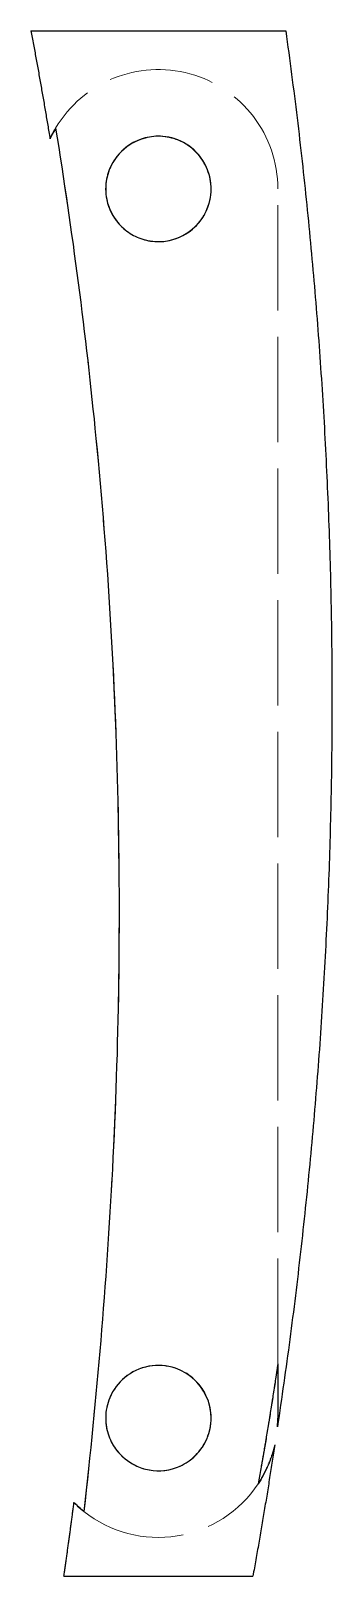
# Model space of a CAD drawing. Header units: millimetres. Extents: x -15 to 20, y -158 to 18.
import ezdxf

# ---------------------------------------------------------------- set-up
doc = ezdxf.new("R2010")
doc.units = ezdxf.units.MM
doc.linetypes.add('ACAD_ISO02W100', pattern=[15, 12, -3])
doc.layers.add('HIDDEN', color=7, linetype='ACAD_ISO02W100', lineweight=13)
doc.layers.add('VISIBLE', color=7, linetype='Continuous', lineweight=25)

msp = doc.modelspace()

# ---------------------------------------------------------------- linework, layer by layer
at = {"layer": 'HIDDEN'}
msp.add_line((13.6, -133.83), (13.6, 0), dxfattribs=at)
msp.add_line((13.6, -133.83), (13.6, 0), dxfattribs=at)
for centre in [(0, 0), (0, 0), (0, -140), (0, -140)]:
    msp.add_circle(centre, 6, dxfattribs=at)
for centre, start, end in [((0, 0), 0, 149.3754), ((0, 0), 0, 149.3754), ((0, -140), 231.4289, 326.6565), ((0, -140), 231.4289, 326.6565)]:
    msp.add_arc(centre, 13.6, start, end, dxfattribs=at)
for points, knots in [([(14.51, 18), (14.51, 18), (14.14, 18), (13.41, 18), (12.68, 18), (11.61, 18), (10.26, 18), (8.92, 18), (7.31, 18), (5.55, 18), (3.8, 18), (1.9, 18), (0, 18), (-1.9, 18), (-3.8, 18), (-5.55, 18), (-7.31, 18), (-8.92, 18), (-10.26, 18), (-11.61, 18), (-12.68, 18), (-13.41, 18), (-14.14, 18), (-14.51, 18), (-14.51, 18)], [0, 0, 0, 0, 0.0625, 0.0625, 0.0625, 0.125, 0.125, 0.125, 0.1875, 0.1875, 0.1875, 0.25, 0.25, 0.25, 0.3125, 0.3125, 0.3125, 0.375, 0.375, 0.375, 0.4375, 0.4375, 0.4375, 0.5, 0.5, 0.5, 0.5]), ([(-11.7, 6.93), (-9.81, -4.8), (-8.27, -16.59), (-7.11, -28.41), (-5.76, -42.15), (-4.93, -55.94), (-4.62, -69.74), (-4.3, -83.71), (-4.52, -97.69), (-5.24, -111.64), (-5.91, -124.67), (-7.04, -137.67), (-8.48, -150.63)], [0, 0, 0, 0, 0.225417, 0.225417, 0.225417, 0.48736, 0.48736, 0.48736, 0.752493, 0.752493, 0.752493, 1, 1, 1, 1]), ([(5.99, -139.64), (5.91, -138.3), (5.38, -137.02), (4.49, -136.02), (4.12, -135.6), (3.69, -135.24), (3.22, -134.94), (2.41, -134.42), (1.47, -134.11), (0.55, -134.03), (-0.39, -133.94), (-1.29, -134.08), (-2.09, -134.37), (-2.73, -134.61), (-3.31, -134.96), (-3.82, -135.38), (-4.35, -135.81), (-4.81, -136.34), (-5.17, -136.96), (-5.52, -137.55), (-5.79, -138.24), (-5.91, -138.99), (-6.04, -139.71), (-6.02, -140.48), (-5.89, -141.17), (-5.7, -142.12), (-5.3, -142.95), (-4.75, -143.67), (-4.39, -144.13), (-3.97, -144.54), (-3.48, -144.89), (-2.77, -145.39), (-1.93, -145.76), (-1.01, -145.91), (0.13, -146.11), (1.36, -145.97), (2.44, -145.48), (3.12, -145.18), (3.75, -144.75), (4.27, -144.22), (4.82, -143.66), (5.25, -143), (5.55, -142.28), (5.85, -141.56), (6, -140.78), (6, -140)], [0, 0, 0, 0, 0.103613, 0.103613, 0.103613, 0.146374, 0.146374, 0.146374, 0.219718, 0.219718, 0.219718, 0.294027, 0.294027, 0.294027, 0.354156, 0.354156, 0.354156, 0.416334, 0.416334, 0.416334, 0.474895, 0.474895, 0.474895, 0.531389, 0.531389, 0.531389, 0.609098, 0.609098, 0.609098, 0.659548, 0.659548, 0.659548, 0.73292, 0.73292, 0.73292, 0.82375, 0.82375, 0.82375, 0.880676, 0.880676, 0.880676, 0.940338, 0.940338, 0.940338, 1, 1, 1, 1]), ([(13.6, -133.83), (13.6, -134.13), (13.6, -134.5), (13.6, -134.85), (13.6, -135.21), (13.6, -135.55), (13.6, -135.91), (13.6, -136.58), (13.6, -137.25), (13.6, -137.91), (13.6, -138.36), (13.6, -138.74), (13.6, -139.08), (13.6, -139.45), (13.6, -139.76), (13.6, -140)], [0, 0, 0, 0, 0.152977, 0.152977, 0.152977, 0.305955, 0.305955, 0.305955, 0.593165, 0.593165, 0.593165, 0.786329, 0.786329, 0.786329, 1, 1, 1, 1]), ([(13.09, -143.68), (13.14, -143.5), (13.19, -143.34), (13.21, -143.22), (13.24, -143.12), (13.25, -143.05), (13.25, -143.05)], [0, 0, 0, 0, 0.555156, 0.555156, 0.555156, 1, 1, 1, 1]), ([(10.76, -158), (10.76, -158), (10.48, -158), (9.94, -158), (9.4, -158), (8.61, -158), (7.61, -158), (5.62, -158), (2.82, -158), (0, -158), (-2.82, -158), (-5.62, -158), (-7.61, -158), (-8.61, -158), (-9.4, -158), (-9.94, -158), (-10.48, -158), (-10.76, -158), (-10.76, -158)], [0, 0, 0, 0, 0.0625, 0.0625, 0.0625, 0.125, 0.125, 0.125, 0.25, 0.25, 0.25, 0.375, 0.375, 0.375, 0.4375, 0.4375, 0.4375, 0.5, 0.5, 0.5, 0.5])]:
    msp.add_open_spline(points, degree=3, knots=knots, dxfattribs=at)
for points, degree in [([(-11.79, 6.78), (-11.75, 6.85), (-11.7, 6.93)], 2), ([(5.88, 1.17), (5.73, 1.95), (5.38, 2.67)], 2), ([(5.89, 1.17), (5.88, 1.17)], 1), ([(5.88, 1.17), (5.88, 1.17)], 1), ([(5.89, 1.16), (5.89, 1.17)], 1), ([(5.89, 1.15), (5.89, 1.16)], 1), ([(5.89, 1.16), (5.89, 1.16)], 1), ([(5.89, 1.16), (5.89, 1.16)], 1), ([(5.89, 1.14), (5.89, 1.15)], 1), ([(5.89, 1.15), (5.89, 1.15)], 1), ([(5.89, 1.13), (5.89, 1.14)], 1), ([(5.89, 1.14), (5.89, 1.14)], 1), ([(5.89, 1.14), (5.89, 1.14)], 1), ([(5.89, 1.12), (5.89, 1.13)], 1), ([(5.89, 1.13), (5.89, 1.13)], 1), ([(5.89, 1.13), (5.89, 1.13)], 1), ([(5.9, 1.12), (5.89, 1.12)], 1), ([(5.89, 1.12), (5.89, 1.12)], 1), ([(5.9, 1.11), (5.9, 1.12)], 1), ([(5.9, 1.1), (5.9, 1.11)], 1), ([(5.9, 1.11), (5.9, 1.11)], 1), ([(5.9, 1.11), (5.9, 1.11)], 1), ([(5.9, 1.09), (5.9, 1.1)], 1), ([(5.9, 1.1), (5.9, 1.1)], 1), ([(5.9, 1.08), (5.9, 1.09)], 1), ([(5.9, 1.09), (5.9, 1.09)], 1), ([(5.9, 1.09), (5.9, 1.09)], 1), ([(5.9, 1.07), (5.9, 1.08)], 1), ([(5.9, 1.08), (5.9, 1.08)], 1), ([(5.9, 1.08), (5.9, 1.08)], 1), ([(5.91, 1.06), (5.9, 1.07)], 1), ([(5.9, 1.07), (5.9, 1.07)], 1), ([(5.9, 1.07), (5.9, 1.07)], 1), ([(5.98, 0.46), (5.96, 0.76), (5.91, 1.06)], 2), ([(5.91, 1.06), (5.91, 1.06)], 1), ([(5.98, 0.45), (5.98, 0.46)], 1), ([(5.98, 0.46), (5.98, 0.46)], 1), ([(5.98, 0.46), (5.98, 0.46)], 1), ([(5.98, 0.44), (5.98, 0.45)], 1), ([(5.98, 0.45), (5.98, 0.45)], 1), ([(5.98, 0.45), (5.98, 0.45)], 1), ([(5.98, 0.44), (5.98, 0.44)], 1), ([(5.98, 0.44), (5.98, 0.44)], 1), ([(6, 0), (6, 0.21), (5.98, 0.43)], 2), ([(5.98, 0.43), (5.98, 0.43)], 1), ([(5.7, -1.86), (5.78, -1.62), (5.84, -1.36)], 2), ([(5.87, -1.23), (6, -0.62), (6, 0)], 2), ([(4.78, -3.63), (4.89, -3.49), (4.99, -3.33)], 2), ([(5.21, -2.97), (5.3, -2.81), (5.39, -2.64)], 2), ([(5.4, -2.61), (5.51, -2.39), (5.6, -2.17)], 2), ([(5.61, -2.14), (5.68, -1.93)], 1), ([(13.6, -133.83), (12.59, -140.67), (11.36, -147.48)], 2), ([(5.99, -139.65), (5.99, -139.64)], 1), ([(5.99, -139.64), (5.99, -139.64)], 1), ([(5.99, -139.66), (5.99, -139.65)], 1), ([(5.99, -139.65), (5.99, -139.65)], 1), ([(5.99, -139.65), (5.99, -139.65)], 1), ([(5.99, -139.65), (5.99, -139.65)], 1), ([(5.99, -139.67), (5.99, -139.66)], 1), ([(5.99, -139.66), (5.99, -139.66)], 1), ([(5.99, -139.66), (5.99, -139.66)], 1), ([(5.99, -139.66), (5.99, -139.66)], 1), ([(5.99, -139.68), (5.99, -139.67)], 1), ([(5.99, -139.67), (5.99, -139.67)], 1), ([(5.99, -139.67), (5.99, -139.67)], 1), ([(5.99, -139.67), (5.99, -139.67)], 1), ([(5.99, -139.69), (5.99, -139.68)], 1), ([(5.99, -139.68), (5.99, -139.68)], 1), ([(5.99, -139.68), (5.99, -139.68)], 1), ([(5.99, -139.68), (5.99, -139.68)], 1), ([(5.99, -139.7), (5.99, -139.69)], 1), ([(5.99, -139.69), (5.99, -139.69)], 1), ([(5.99, -139.69), (5.99, -139.69)], 1), ([(5.99, -139.71), (5.99, -139.7)], 1), ([(5.99, -139.7), (5.99, -139.7)], 1), ([(5.99, -139.7), (5.99, -139.7)], 1), ([(5.99, -139.7), (5.99, -139.7)], 1), ([(5.99, -139.72), (5.99, -139.71)], 1), ([(5.99, -139.71), (5.99, -139.71)], 1), ([(5.99, -139.71), (5.99, -139.71)], 1), ([(5.99, -139.71), (5.99, -139.71)], 1), ([(5.99, -139.73), (5.99, -139.72)], 1), ([(5.99, -139.72), (5.99, -139.72)], 1), ([(5.99, -139.72), (5.99, -139.72)], 1), ([(5.99, -139.72), (5.99, -139.72)], 1), ([(5.99, -139.73), (5.99, -139.73)], 1), ([(6, -139.85), (6, -139.77)], 1), ([(13.58, -140.72), (13.57, -140.87), (13.56, -141.01), (13.56, -141.01)], 3), ([(13.6, -140), (13.6, -140.3), (13.59, -140.57)], 2), ([(12.89, -144.34), (12.92, -144.25)], 1), ([(12.92, -144.24), (12.97, -144.09), (13.01, -143.95)], 2), ([(13.03, -143.91), (13.05, -143.83)], 1), ([(13.05, -143.82), (13.09, -143.69)], 1), ([(12.38, -145.62), (12.39, -145.62)], 1), ([(12.42, -145.54), (12.49, -145.39), (12.55, -145.24)], 2), ([(12.55, -145.23), (12.59, -145.14)], 1), ([(12.66, -144.98), (12.76, -144.7)], 1), ([(12.83, -144.52), (12.89, -144.35)], 1), ([(-9.61, -149.63), (-9.61, -149.63), (-9.52, -149.72), (-9.34, -149.89)], 3), ([(-8.61, -150.53), (-8.55, -150.58), (-8.48, -150.63)], 2)]:
    msp.add_open_spline(points, degree=degree, dxfattribs=at)
at = {"layer": 'VISIBLE'}
for points, knots in [([(-14.51, 18), (-14.51, 18), (-14.14, 18), (-13.41, 18), (-12.68, 18), (-11.61, 18), (-10.26, 18), (-8.92, 18), (-7.31, 18), (-5.55, 18), (-3.8, 18), (-1.9, 18), (0, 18), (1.9, 18), (3.8, 18), (5.55, 18), (7.31, 18), (8.92, 18), (10.26, 18), (11.61, 18), (12.68, 18), (13.41, 18), (14.14, 18), (14.51, 18), (14.51, 18)], [0, 0, 0, 0, 0.125, 0.125, 0.125, 0.25, 0.25, 0.25, 0.375, 0.375, 0.375, 0.5, 0.5, 0.5, 0.625, 0.625, 0.625, 0.75, 0.75, 0.75, 0.875, 0.875, 0.875, 1, 1, 1, 1]), ([(-11.7, 6.93), (-9.81, -4.8), (-8.27, -16.59), (-7.11, -28.41), (-5.76, -42.15), (-4.93, -55.94), (-4.62, -69.74), (-4.3, -83.71), (-4.52, -97.69), (-5.24, -111.64), (-5.91, -124.67), (-7.04, -137.67), (-8.48, -150.63)], [0, 0, 0, 0, 0.225417, 0.225417, 0.225417, 0.48736, 0.48736, 0.48736, 0.752493, 0.752493, 0.752493, 1, 1, 1, 1]), ([(5.38, 2.67), (4.89, 3.66), (4.12, 4.5), (3.18, 5.09), (2.37, 5.6), (1.43, 5.91), (0.48, 5.98), (-0.87, 6.09), (-2.21, 5.73), (-3.27, 5.03), (-4.17, 4.44), (-4.89, 3.63), (-5.37, 2.67), (-5.69, 2.03), (-5.91, 1.3), (-5.98, 0.55), (-6.05, -0.21), (-5.97, -0.99), (-5.75, -1.72), (-5.54, -2.41), (-5.22, -3.03), (-4.82, -3.57), (-4.42, -4.11), (-3.94, -4.57), (-3.4, -4.94), (-2.91, -5.28), (-2.37, -5.54), (-1.79, -5.73), (-1.21, -5.91), (-0.58, -6.01), (0.06, -6), (0.71, -5.99), (1.37, -5.88), (2, -5.66), (3.09, -5.27), (4.08, -4.55), (4.78, -3.63)], [0, 0, 0, 0, 0.103564, 0.103564, 0.103564, 0.193696, 0.193696, 0.193696, 0.320396, 0.320396, 0.320396, 0.427549, 0.427549, 0.427549, 0.499314, 0.499314, 0.499314, 0.571079, 0.571079, 0.571079, 0.638345, 0.638345, 0.638345, 0.70561, 0.70561, 0.70561, 0.766491, 0.766491, 0.766491, 0.82836, 0.82836, 0.82836, 0.8911, 0.8911, 0.8911, 1, 1, 1, 1]), ([(6, 0), (6, -0.88), (5.8, -1.75), (5.43, -2.55), (5.06, -3.34), (4.52, -4.05), (3.84, -4.61), (2.93, -5.37), (1.77, -5.85), (0.61, -5.97), (-0.22, -6.05), (-1.04, -5.96), (-1.79, -5.73), (-2.37, -5.54), (-2.91, -5.28), (-3.4, -4.94), (-3.93, -4.58), (-4.38, -4.14), (-4.78, -3.63), (-5.36, -2.86), (-5.79, -1.9), (-5.94, -0.88), (-6.03, -0.21), (-6.02, 0.47), (-5.9, 1.11), (-5.77, 1.76), (-5.55, 2.37), (-5.24, 2.92), (-4.81, 3.69), (-4.22, 4.36), (-3.5, 4.87), (-2.92, 5.29), (-2.24, 5.61), (-1.52, 5.8), (-0.88, 5.97), (-0.19, 6.04), (0.49, 5.98), (1.19, 5.92), (1.89, 5.74), (2.53, 5.44), (3.23, 5.11), (3.87, 4.65), (4.4, 4.08), (4.91, 3.53), (5.31, 2.89), (5.59, 2.19), (5.86, 1.49), (6, 0.75), (6, 0)], [0, 0, 0, 0, 0.117071, 0.117071, 0.117071, 0.234141, 0.234141, 0.234141, 0.392304, 0.392304, 0.392304, 0.505389, 0.505389, 0.505389, 0.592014, 0.592014, 0.592014, 0.684182, 0.684182, 0.684182, 0.82141, 0.82141, 0.82141, 0.910705, 0.910705, 0.910705, 1, 1, 1, 1.12563, 1.12563, 1.12563, 1.227663, 1.227663, 1.227663, 1.319, 1.319, 1.319, 1.413119, 1.413119, 1.413119, 1.516795, 1.516795, 1.516795, 1.616242, 1.616242, 1.616242, 1.715689, 1.715689, 1.715689, 1.715689]), ([(6, -140), (6, -140.79), (5.84, -141.58), (5.54, -142.31), (5.23, -143.04), (4.78, -143.71), (4.22, -144.27), (3.71, -144.77), (3.12, -145.17), (2.48, -145.47), (1.37, -145.97), (0.11, -146.12), (-1.04, -145.91), (-1.61, -145.81), (-2.16, -145.63), (-2.65, -145.38), (-3.48, -144.97), (-4.18, -144.39), (-4.73, -143.69), (-5.12, -143.2), (-5.42, -142.64), (-5.65, -142.03), (-5.87, -141.4), (-6, -140.7), (-6, -139.98), (-6, -139.18), (-5.83, -138.38), (-5.54, -137.7), (-5.14, -136.75), (-4.56, -135.99), (-3.84, -135.39), (-3.07, -134.75), (-2.14, -134.29), (-1.07, -134.1), (-0.12, -133.92), (0.94, -133.98), (1.94, -134.32), (2.65, -134.57), (3.33, -134.95), (3.91, -135.45), (5.23, -136.58), (6, -138.26), (6, -140)], [0, 0, 0, 0, 0.136403, 0.136403, 0.136403, 0.272807, 0.272807, 0.272807, 0.394809, 0.394809, 0.394809, 0.603106, 0.603106, 0.603106, 0.706158, 0.706158, 0.706158, 0.8777, 0.8777, 0.8777, 1, 1, 1, 1.125008, 1.125008, 1.125008, 1.26203, 1.26203, 1.26203, 1.452618, 1.452618, 1.452618, 1.657819, 1.657819, 1.657819, 1.840565, 1.840565, 1.840565, 1.971833, 1.971833, 1.971833, 2.273372, 2.273372, 2.273372, 2.273372]), ([(13.6, -133.83), (13.6, -134.13), (13.6, -134.5), (13.6, -134.85), (13.6, -135.21), (13.6, -135.55), (13.6, -135.91), (13.6, -136.58), (13.6, -137.25), (13.6, -137.91), (13.6, -138.36), (13.6, -138.74), (13.6, -139.08), (13.6, -139.45), (13.6, -139.76), (13.6, -140)], [0, 0, 0, 0, 0.152977, 0.152977, 0.152977, 0.305955, 0.305955, 0.305955, 0.593165, 0.593165, 0.593165, 0.786329, 0.786329, 0.786329, 1, 1, 1, 1]), ([(13.56, -141.01), (13.56, -141.01), (13.56, -140.98), (13.57, -140.92), (13.57, -140.86), (13.58, -140.77), (13.58, -140.67), (13.59, -140.47), (13.6, -140.24), (13.6, -140)], [0, 0, 0, 0, 0.248215, 0.248215, 0.248215, 0.49643, 0.49643, 0.49643, 1, 1, 1, 1]), ([(13.25, -143.05), (13.25, -143.05), (13.24, -143.1), (13.23, -143.17), (13.2, -143.3), (13.15, -143.47), (13.1, -143.65), (13.04, -143.87), (12.97, -144.1), (12.89, -144.34), (12.75, -144.76), (12.58, -145.19), (12.39, -145.61), (12.1, -146.25), (11.76, -146.87), (11.36, -147.48)], [0, 0, 0, 0, 0.0724025, 0.0724025, 0.0724025, 0.2001832, 0.2001832, 0.2001832, 0.3503733, 0.3503733, 0.3503733, 0.6122726, 0.6122726, 0.6122726, 0.9999998, 0.9999998, 0.9999998, 0.9999998]), ([(-8.48, -150.63), (-8.8, -150.38), (-9.06, -150.15), (-9.25, -149.97), (-9.48, -149.75), (-9.61, -149.63), (-9.61, -149.63)], [0, 0, 0, 0, 0.439612, 0.439612, 0.439612, 1, 1, 1, 1]), ([(-10.76, -158), (-10.76, -158), (-10.48, -158), (-9.94, -158), (-9.4, -158), (-8.61, -158), (-7.61, -158), (-5.62, -158), (-2.82, -158), (0, -158), (2.82, -158), (5.62, -158), (7.61, -158), (8.61, -158), (9.4, -158), (9.94, -158), (10.48, -158), (10.76, -158), (10.76, -158)], [0, 0, 0, 0, 0.125, 0.125, 0.125, 0.25, 0.25, 0.25, 0.5, 0.5, 0.5, 0.75, 0.75, 0.75, 0.875, 0.875, 0.875, 1, 1, 1, 1])]:
    msp.add_open_spline(points, degree=3, knots=knots, dxfattribs=at)
for points, degree in [([(-14.51, 18), (-13.36, 11.87), (-12.34, 5.72)], 2), ([(14.51, 18), (25.47, -61.39), (13.56, -141.01)], 2), ([(-11.7, 6.93), (-12.12, 6.22), (-12.34, 5.71), (-12.34, 5.72)], 3), ([(-12.34, 5.72), (-12.34, 5.71), (-12.15, 6.15), (-11.79, 6.78)], 3), ([(-11.7, 6.93), (-11.7, 6.93)], 1), ([(5.88, 1.17), (5.88, 1.17)], 1), ([(5.88, 1.17), (5.88, 1.17)], 1), ([(5.89, 1.17), (5.89, 1.17)], 1), ([(5.89, 1.16), (5.89, 1.16)], 1), ([(5.89, 1.16), (5.89, 1.16)], 1), ([(5.89, 1.16), (5.89, 1.16)], 1), ([(5.89, 1.15), (5.89, 1.15)], 1), ([(5.89, 1.15), (5.89, 1.15)], 1), ([(5.89, 1.14), (5.89, 1.14)], 1), ([(5.89, 1.14), (5.89, 1.14)], 1), ([(5.89, 1.14), (5.89, 1.14)], 1), ([(5.89, 1.13), (5.89, 1.13)], 1), ([(5.89, 1.13), (5.89, 1.13)], 1), ([(5.89, 1.13), (5.89, 1.13)], 1), ([(5.89, 1.12), (5.89, 1.12)], 1), ([(5.89, 1.12), (5.89, 1.12)], 1), ([(5.9, 1.12), (5.9, 1.12)], 1), ([(5.9, 1.11), (5.9, 1.11)], 1), ([(5.9, 1.11), (5.9, 1.11)], 1), ([(5.9, 1.11), (5.9, 1.11)], 1), ([(5.9, 1.1), (5.9, 1.1)], 1), ([(5.9, 1.1), (5.9, 1.1)], 1), ([(5.9, 1.09), (5.9, 1.09)], 1), ([(5.9, 1.09), (5.9, 1.09)], 1), ([(5.9, 1.09), (5.9, 1.09)], 1), ([(5.9, 1.08), (5.9, 1.08)], 1), ([(5.9, 1.08), (5.9, 1.08)], 1), ([(5.9, 1.08), (5.9, 1.08)], 1), ([(5.9, 1.07), (5.9, 1.07)], 1), ([(5.9, 1.07), (5.9, 1.07)], 1), ([(5.9, 1.07), (5.9, 1.07)], 1), ([(5.91, 1.06), (5.91, 1.06)], 1), ([(5.91, 1.06), (5.91, 1.06)], 1), ([(5.98, 0.46), (5.98, 0.46)], 1), ([(5.98, 0.46), (5.98, 0.46)], 1), ([(5.98, 0.46), (5.98, 0.46)], 1), ([(5.98, 0.45), (5.98, 0.45)], 1), ([(5.98, 0.45), (5.98, 0.45)], 1), ([(5.98, 0.45), (5.98, 0.45)], 1), ([(5.98, 0.43), (5.98, 0.44)], 1), ([(5.98, 0.44), (5.98, 0.44)], 1), ([(5.98, 0.44), (5.98, 0.44)], 1), ([(5.98, 0.43), (5.98, 0.43)], 1), ([(5.84, -1.36), (5.87, -1.23)], 1), ([(4.99, -3.33), (5.11, -3.15), (5.21, -2.97)], 2), ([(5.39, -2.64), (5.4, -2.61)], 1), ([(5.6, -2.17), (5.61, -2.14)], 1), ([(5.68, -1.93), (5.7, -1.86)], 1), ([(13.6, -133.83), (12.59, -140.67), (11.36, -147.48)], 2), ([(5.99, -139.64), (5.99, -139.64)], 1), ([(5.99, -139.64), (5.99, -139.64)], 1), ([(5.99, -139.65), (5.99, -139.65)], 1), ([(5.99, -139.65), (5.99, -139.65)], 1), ([(5.99, -139.65), (5.99, -139.65)], 1), ([(5.99, -139.65), (5.99, -139.65)], 1), ([(5.99, -139.66), (5.99, -139.66)], 1), ([(5.99, -139.66), (5.99, -139.66)], 1), ([(5.99, -139.66), (5.99, -139.66)], 1), ([(5.99, -139.66), (5.99, -139.66)], 1), ([(5.99, -139.67), (5.99, -139.67)], 1), ([(5.99, -139.67), (5.99, -139.67)], 1), ([(5.99, -139.67), (5.99, -139.67)], 1), ([(5.99, -139.67), (5.99, -139.67)], 1), ([(5.99, -139.68), (5.99, -139.68)], 1), ([(5.99, -139.68), (5.99, -139.68)], 1), ([(5.99, -139.68), (5.99, -139.68)], 1), ([(5.99, -139.68), (5.99, -139.68)], 1), ([(5.99, -139.69), (5.99, -139.69)], 1), ([(5.99, -139.69), (5.99, -139.69)], 1), ([(5.99, -139.69), (5.99, -139.69)], 1), ([(5.99, -139.7), (5.99, -139.7)], 1), ([(5.99, -139.7), (5.99, -139.7)], 1), ([(5.99, -139.7), (5.99, -139.7)], 1), ([(5.99, -139.7), (5.99, -139.7)], 1), ([(5.99, -139.71), (5.99, -139.71)], 1), ([(5.99, -139.71), (5.99, -139.71)], 1), ([(5.99, -139.71), (5.99, -139.71)], 1), ([(5.99, -139.71), (5.99, -139.71)], 1), ([(5.99, -139.72), (5.99, -139.72)], 1), ([(5.99, -139.72), (5.99, -139.72)], 1), ([(5.99, -139.72), (5.99, -139.72)], 1), ([(5.99, -139.72), (5.99, -139.72)], 1), ([(6, -139.77), (5.99, -139.73)], 1), ([(5.99, -139.73), (5.99, -139.73)], 1), ([(6, -140), (6, -139.85)], 1), ([(13.59, -140.57), (13.58, -140.65), (13.58, -140.72)], 2), ([(13.25, -143.05), (12.11, -150.53), (10.76, -158)], 2), ([(12.92, -144.25), (12.92, -144.24)], 1), ([(13.01, -143.95), (13.03, -143.91)], 1), ([(13.05, -143.83), (13.05, -143.82)], 1), ([(13.09, -143.69), (13.09, -143.68)], 1), ([(11.36, -147.48), (11.96, -146.57), (12.38, -145.62)], 2), ([(12.39, -145.62), (12.42, -145.54)], 1), ([(12.55, -145.24), (12.55, -145.23)], 1), ([(12.59, -145.14), (12.66, -144.98)], 1), ([(12.76, -144.7), (12.83, -144.52)], 1), ([(12.89, -144.35), (12.89, -144.34)], 1), ([(-10.76, -158), (-10.15, -153.82), (-9.61, -149.63)], 2), ([(-9.34, -149.89), (-9.17, -150.05), (-8.93, -150.27), (-8.61, -150.53)], 3)]:
    msp.add_open_spline(points, degree=degree, dxfattribs=at)

doc.saveas('drawing.dxf')
